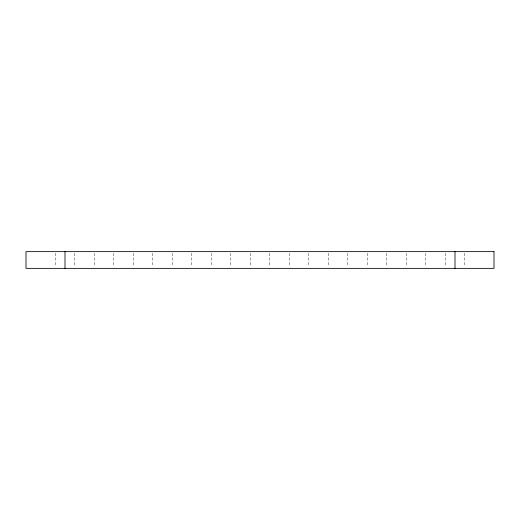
<?xml version="1.0" encoding="UTF-8"?>
<svg xmlns="http://www.w3.org/2000/svg" width="520" height="520" viewBox="0 0 520 520"><rect width="100%" height="100%" fill="white"/><g stroke="black" fill="none" stroke-linecap="round" stroke-linejoin="round"><path stroke-width="0.39" stroke-dasharray="2.6 1.95" d="M464.75 253.233L464.75 266.767M445.25 253.233L445.25 266.767M425.75 253.233L425.75 266.767M406.25 253.233L406.25 266.767M386.75 253.233L386.75 266.767M367.25 253.233L367.25 266.767M347.75 253.233L347.75 266.767M328.25 253.233L328.25 266.767M308.75 253.233L308.75 266.767M289.25 253.233L289.25 266.767M269.75 253.233L269.75 266.767M250.25 253.233L250.25 266.767M230.75 253.233L230.75 266.767M211.25 253.233L211.25 266.767M191.75 253.233L191.75 266.767M172.25 253.233L172.25 266.767M152.75 253.233L152.75 266.767M133.25 253.233L133.25 266.767M113.75 253.233L113.75 266.767M94.25 253.233L94.25 266.767M74.75 253.233L74.75 266.767M55.25 253.233L55.25 266.767"/><path stroke-width="0.78" d="M455 251.641L455 268.359M65 251.641L65 268.359M494 251.641L26 251.641L26 268.359L494 268.359L494 251.641"/></g></svg>
